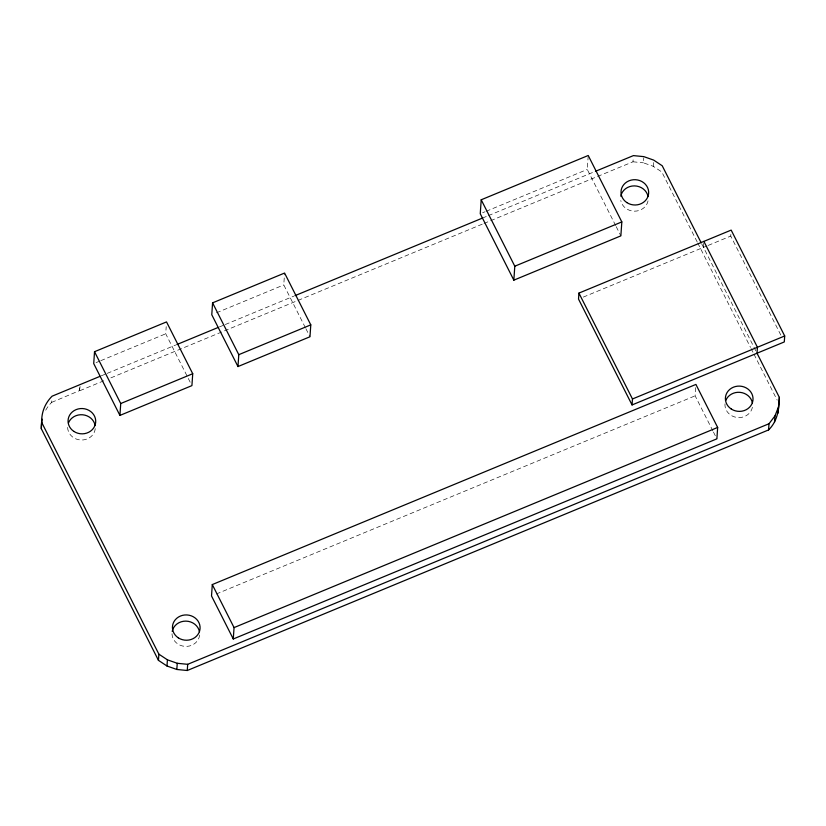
<?xml version="1.0" encoding="UTF-8"?>
<svg xmlns="http://www.w3.org/2000/svg" width="826" height="826" viewBox="0 0 826 826"><rect width="100%" height="100%" fill="white"/><g stroke="black" fill="none" stroke-linecap="round" stroke-linejoin="round"><path stroke-width="0.62" stroke-dasharray="4.13 3.1" d="M45.709 410.192A40.206 36.736 3.9 0 1 51.677 402.365L51.842 399.887M51.677 402.365L79.482 390.646L79.812 385.701M79.482 390.646L80.246 385.732M190.176 382.17L165.716 333.797L166.202 326.662M305.321 327.561L283.772 284.939L284.495 274.242M615.638 225.519L587.276 169.444L588.143 156.764M483.984 223.454L632.984 161.793L633.315 156.847M697.175 241.894L661.802 171.953L653.252 166.294L643.423 162.825L643.764 157.88M653.252 166.294L653.511 162.577M703.484 247.356L703.814 242.586M712.879 430.914L695.131 395.83L695.905 384.431M780.797 335.036L730.752 236.071L730.917 233.686M96.084 362.614L99.626 361.148M100.803 360.663L165.716 333.797M216.495 312.786L283.772 284.939M482.632 212.747L485.007 211.766M486.204 211.27L587.276 169.444M101.319 375.809L106.048 373.858M107.225 373.362L175.68 345.031M219.375 326.951L224.104 325M225.281 324.515L293.757 296.173M482.456 218.085L487.206 216.113M488.403 215.617L594.224 171.818M79.916 390.677L106.131 379.826M110.901 377.854L296.844 300.901M298.041 300.406L482.797 223.949M583.28 297.102L707.046 245.89M708.223 245.394L730.752 236.071M216.288 593.997L695.131 395.83M632.984 161.793L643.423 162.825M701.739 243.907L757.019 353.229M697.753 243.04L750.514 347.385M751.092 348.531L753.415 353.115M753.993 354.261L777.183 400.125M616.217 226.665L620.863 235.864M713.447 432.05L716.885 438.843M305.899 328.707L309.977 336.76M648.028 200.894A13.835 12.648 3.9 0 1 634.399 211.177A13.835 12.648 3.9 0 1 620.78 200.563M199.613 635.039A13.835 12.648 3.9 0 1 184.621 646.345A13.835 12.648 3.9 0 1 172.056 632.489M752.403 407.29A13.835 12.648 3.9 0 1 736.957 417.45A13.835 12.648 3.9 0 1 725.001 403.656M95.248 428.642A13.835 12.648 3.9 0 1 80.845 440A13.835 12.648 3.9 0 1 67.629 427.197"/><path stroke-width="1.24" d="M703.886 241.388L757.432 347.261L757.019 353.229L779.341 397.378C779.228 409.097 777.452 421.384 768.572 429.933L187.265 670.505L176.826 669.473L166.997 666.014L158.447 660.346L41.321 428.735L41.723 422.034A40.206 36.736 3.9 0 1 52.1 396.181L100.142 376.295M94.525 351.711L93.72 363.595L119.925 415.416L191.921 385.618L192.726 373.734L166.522 321.913L94.525 351.711L120.73 403.532L119.925 415.416M158.447 660.346L158.871 654.161L41.744 422.551M166.997 666.014L167.41 659.819L158.871 654.161M176.826 669.473L177.239 663.288L167.41 659.819M187.265 670.505L187.688 664.321L768.996 423.748L774.964 415.922L778.495 406.929L779.341 397.378M212.581 302.853L211.776 314.737L237.981 366.558L309.977 336.76L310.782 324.876L284.578 273.055L212.581 302.853L238.786 354.674L237.981 366.558M212.292 584.571L211.518 595.969L233.273 638.983L716.885 438.843L717.66 427.445L695.905 384.431L212.292 584.571L234.047 627.595L233.273 638.983M481.207 199.789L480.257 213.738L513.844 280.159L620.863 235.864L621.823 221.915L588.226 155.494L481.207 199.789L514.794 266.209L513.844 280.159M578.923 293.106L578.52 299.074L632.055 404.946L784.297 341.943L784.7 335.975L731.165 230.103L578.923 293.106L632.468 398.979L632.055 404.946M768.572 429.933L768.996 423.748M774.54 422.107L774.964 415.922M778.071 413.114L778.495 406.929M176.867 344.545L218.198 327.437M294.944 295.677L482.456 218.085M595.412 171.333L633.408 155.608L643.846 156.641L653.676 160.099L662.225 165.768L701.16 242.761M120.73 403.532L192.726 373.734M238.786 354.674L310.782 324.876M514.794 266.209L621.823 221.915M632.468 398.979L784.7 335.975M234.047 627.595L717.66 427.445M177.239 663.288L187.688 664.321M41.321 428.735L41.3 428.219A40.206 36.736 3.9 0 1 42.178 419.185M620.791 196.175A13.835 12.648 3.9 0 1 634.42 185.891A13.835 12.648 3.9 0 1 648.038 196.505M68.475 422.881A13.835 12.648 3.9 0 1 82.693 414.786A13.835 12.648 3.9 0 1 95.093 425.338M172.211 631.405A13.835 12.648 3.9 0 1 185.85 621.121A13.835 12.648 3.9 0 1 199.469 631.735M725.786 400.445A13.835 12.648 3.9 0 1 740.003 392.35A13.835 12.648 3.9 0 1 752.403 402.902M626.882 202.607A13.835 12.648 3.9 0 0 648.616 193.625A13.835 12.648 3.9 0 0 628.999 180.811A13.835 12.648 3.9 0 0 626.882 202.607M73.937 431.451A13.835 12.648 3.9 0 0 95.671 422.458A13.835 12.648 3.9 0 0 76.054 409.644A13.835 12.648 3.9 0 0 73.937 431.451M178.313 637.848A13.835 12.648 3.9 0 0 200.037 628.854A13.835 12.648 3.9 0 0 180.429 616.041A13.835 12.648 3.9 0 0 178.313 637.848M731.258 409.004A13.835 12.648 3.9 0 0 752.982 400.021A13.835 12.648 3.9 0 0 733.374 387.208A13.835 12.648 3.9 0 0 731.258 409.004"/></g></svg>
